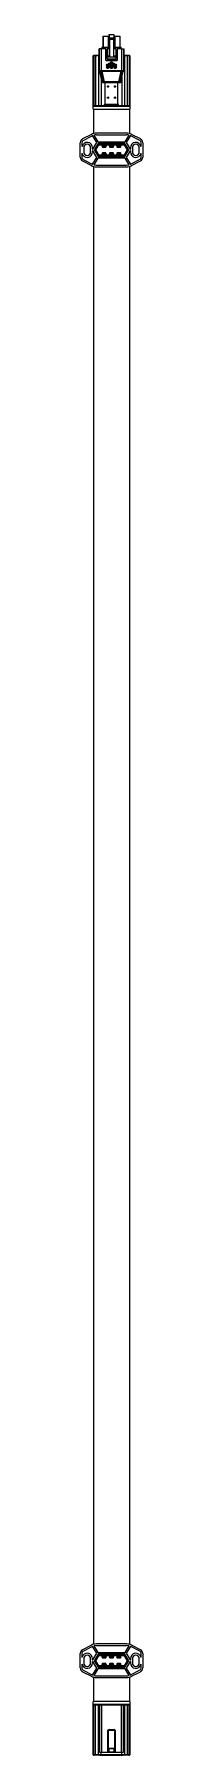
# Paper-space layout '_Bottom' of a CAD drawing. Header units: millimetres. Extents: x -23 to 22, y -609 to 624.
import ezdxf

# ---------------------------------------------------------------- set-up
doc = ezdxf.new("R2010")
doc.units = ezdxf.units.MM

psp = doc.layouts.new('_Bottom')

# ---------------------------------------------------------------- linework, layer by layer
at = {"color": 7, "linetype": 'Continuous', "lineweight": 25}
for p, q in [((-5.9, 623), (-5.9, 615.1)), ((-5.9, 623), (-2.5, 623)), ((-5.9, 615.1), (-5.9, 623)), ((-2.5, 623), (-2.5, 615.1)), ((-1.7, 615.1), (-1.7, 624.2)), ((-1.7, 624.2), (1.7, 624.2)), ((-1.7, 624.2), (-1.7, 615.1)), ((-1.5, 621.5), (-1.5, 620)), ((1.5, 621.5), (-1.5, 621.5)), ((-1.5, 620.8), (-1.5, 621.5)), ((-1.5, 621.4), (-1.5, 620)), ((-1.5, 621.4), (-1.5, 621.4)), ((-1.5, 620.8), (-1.5, 621.4)), ((-1.5, 620.8), (-1.5, 608.2)), ((-1.5, 620.8), (1.5, 620.8)), ((-1.5, 620.8), (1.5, 620.8)), ((-1.5, 618.3), (-1.5, 620)), ((-1.5, 618.6), (-1.5, 614)), ((-1.5, 618.5), (-1.5, 618.6)), ((-1.5, 618.5), (-1.5, 618.3)), ((-1.5, 618.3), (-1.5, 618.3)), ((1.5, 621.5), (1.5, 620.8)), ((1.5, 620.8), (1.5, 608.2)), ((1.7, 624.2), (1.7, 615.1)), ((2.5, 623), (2.5, 615.1)), ((2.5, 623), (5.9, 623)), ((2.5, 615.1), (2.5, 623)), ((5.9, 623), (5.9, 615.1)), ((-13.1, 570.7), (-13.1, 608.9)), ((-8.9, 608.9), (-13.1, 608.9)), ((-8.9, 609.2), (-12.8, 609.2)), ((-12.7, 608.9), (-12.7, 573.2)), ((-11.5, 608.9), (-11.5, 573.2)), ((-9.4, 608.9), (-9.4, 573.2)), ((-4, 613.9), (-8.9, 613.9)), ((-8.9, 598.2), (-8.9, 613.9)), ((-8.9, 613.9), (-8.9, 598.2)), ((-7.5, 613.9), (-7.5, 598.2)), ((-7.2, 598.2), (-7.2, 613.9)), ((-6.9, 615.1), (-6.9, 613.9)), ((-6.9, 615.1), (-6.9, 613.9)), ((-6.9, 615.1), (-1.5, 615.1)), ((-4, 605.6), (-4, 613.9)), ((-4, 605.6), (4, 605.6)), ((-3, 614.2), (-3, 614.2)), ((-3, 614.2), (-3, 614)), ((-1.7, 614.2), (-3, 614.2)), ((-3, 614), (-3, 608.6)), ((-1.5, 614), (-3, 614)), ((-3, 606.6), (-3, 613.9)), ((-3, 612.6), (-3, 613.9)), ((-1.5, 613.9), (-3, 613.9)), ((-3, 612.6), (-3, 612.6)), ((-3, 608.2), (-3, 608.7)), ((-1.5, 608.7), (-3, 608.7)), ((-3, 608.1), (-3, 608.6)), ((-3, 606.6), (-3, 608.2)), ((-3, 608.2), (3, 608.2)), ((-3, 608.1), (3, 608.1)), ((-3, 606.7), (3, 606.7)), ((-3, 606.6), (3, 606.6)), ((-1.7, 614.2), (-1.7, 614)), ((-1.5, 608.7), (-1.5, 614)), ((-1.5, 608.7), (-1.5, 608.2)), ((1.5, 615.1), (6.9, 615.1)), ((3, 614), (1.5, 614)), ((3, 613.9), (1.5, 613.9)), ((3, 608.7), (1.5, 608.7)), ((1.7, 614.2), (1.7, 614.2)), ((1.7, 614.2), (1.7, 614)), ((3, 614.2), (1.7, 614.2)), ((3, 614.2), (3, 614)), ((3, 614), (3, 608.7)), ((3, 608.7), (3, 608.2)), ((3, 608.2), (3, 606.6)), ((4, 613.9), (4, 605.6)), ((7.2, 613.9), (4, 613.9)), ((4, 605.6), (4, 613.9)), ((6.9, 613.9), (6.9, 615.1)), ((7.2, 613.9), (7.2, 598.2)), ((7.5, 598.2), (7.5, 613.9)), ((7.5, 613.9), (8.9, 613.9)), ((8.9, 613.9), (8.9, 598.2)), ((8.9, 598.2), (8.9, 613.9)), ((12.8, 609.2), (8.9, 609.2)), ((13.1, 608.9), (8.9, 608.9)), ((9.4, 608.9), (9.4, 573.2)), ((11.5, 573.2), (11.5, 608.9)), ((12.7, 608.9), (12.7, 573.2)), ((13.1, 608.9), (13.1, 570.7)), ((8.9, 598.2), (-8.9, 598.2)), ((-8.6, 597.9), (8.6, 597.9)), ((-8.5, 597.9), (-6.8, 590.1)), ((-6.8, 590.1), (-8.5, 597.9)), ((-7.2, 597.9), (-7.2, 598.2)), ((-5.5, 590.1), (-7.2, 597.9)), ((-6.9, 597.9), (-5.3, 590.2)), ((-3.5, 602.2), (-3.1, 602.9)), ((-3.1, 601.5), (-3.5, 602.2)), ((-3.5, 602.2), (-3.3, 602.2)), ((-3.5, 600.7), (-3.1, 601.4)), ((-3.1, 599.9), (-3.5, 600.7)), ((-3.5, 600.7), (-3.3, 600.7)), ((-3, 602.7), (-3.3, 602.2)), ((-3.3, 602.2), (-3, 601.7)), ((-3, 601.2), (-3.3, 600.7)), ((-3.3, 600.7), (-3, 600.2)), ((-3.1, 602.9), (-3, 602.7)), ((-3.1, 602.9), (-2.2, 602.9)), ((-3.1, 601.5), (-3, 601.7)), ((-2.2, 601.5), (-3.1, 601.5)), ((-3.1, 601.4), (-3, 601.2)), ((-3.1, 601.4), (-2.2, 601.4)), ((-3.1, 599.9), (-3, 600.2)), ((-2.2, 599.9), (-3.1, 599.9)), ((-2.4, 602.7), (-3, 602.7)), ((-3, 601.7), (-2.4, 601.7)), ((-2.4, 601.2), (-3, 601.2)), ((-3, 600.2), (-2.4, 600.2)), ((-2.2, 602.9), (-2.4, 602.7)), ((-2.1, 602.2), (-2.4, 602.7)), ((-2.4, 601.7), (-2.1, 602.2)), ((-2.2, 601.5), (-2.4, 601.7)), ((-2.2, 601.4), (-2.4, 601.2)), ((-2.1, 600.7), (-2.4, 601.2)), ((-2.4, 600.2), (-2.1, 600.7)), ((-2.2, 599.9), (-2.4, 600.2)), ((-2.2, 603), (-1.7, 603.7)), ((-1.7, 602.3), (-2.2, 603)), ((-2.2, 603), (-1.9, 603)), ((-2.2, 602.9), (-1.8, 602.2)), ((-1.8, 602.2), (-2.2, 601.5)), ((-2.2, 601.4), (-1.7, 602.2)), ((-1.7, 600.7), (-2.2, 601.4)), ((-2.2, 601.4), (-1.9, 601.4)), ((-2.2, 601.4), (-1.8, 600.7)), ((-1.8, 600.7), (-2.2, 599.9)), ((-2.1, 602.2), (-1.8, 602.2)), ((-2.1, 600.7), (-1.8, 600.7)), ((-1.6, 603.5), (-1.9, 603)), ((-1.9, 603), (-1.6, 602.5)), ((-1.6, 602), (-1.9, 601.4)), ((-1.9, 601.4), (-1.6, 600.9)), ((-1.7, 603.7), (-1.6, 603.5)), ((-1.7, 603.7), (-0.9, 603.7)), ((-1.7, 602.3), (-1.6, 602.5)), ((-0.9, 602.3), (-1.7, 602.3)), ((-1.7, 602.2), (-1.6, 602)), ((-1.7, 602.2), (-0.9, 602.2)), ((-1.7, 600.7), (-1.6, 600.9)), ((-0.9, 600.7), (-1.7, 600.7)), ((-1, 603.5), (-1.6, 603.5)), ((-1.6, 602.5), (-1, 602.5)), ((-1, 602), (-1.6, 602)), ((-1.6, 600.9), (-1, 600.9)), ((-0.9, 603.7), (-1, 603.5)), ((-0.7, 603), (-1, 603.5)), ((-1, 602.5), (-0.7, 603)), ((-0.9, 602.3), (-1, 602.5)), ((-0.9, 602.2), (-1, 602)), ((-0.7, 601.4), (-1, 602)), ((-1, 600.9), (-0.7, 601.4)), ((-0.9, 600.7), (-1, 600.9)), ((-0.9, 603.7), (-0.5, 603)), ((-0.5, 603), (-0.9, 602.3)), ((-0.9, 602.2), (-0.5, 601.4)), ((-0.5, 601.4), (-0.9, 600.7)), ((-0.8, 603.8), (-0.4, 604.5)), ((-0.4, 603), (-0.8, 603.8)), ((-0.8, 603.8), (-0.6, 603.8)), ((-0.8, 602.2), (-0.4, 602.9)), ((-0.4, 601.5), (-0.8, 602.2)), ((-0.8, 602.2), (-0.6, 602.2)), ((-0.8, 600.7), (-0.4, 601.4)), ((-0.4, 599.9), (-0.8, 600.7)), ((-0.8, 600.7), (-0.6, 600.7)), ((-0.7, 603), (-0.5, 603)), ((-0.7, 601.4), (-0.5, 601.4)), ((-0.3, 604.3), (-0.6, 603.8)), ((-0.6, 603.8), (-0.3, 603.2)), ((-0.3, 602.7), (-0.6, 602.2)), ((-0.6, 602.2), (-0.3, 601.7)), ((-0.3, 601.2), (-0.6, 600.7)), ((-0.6, 600.7), (-0.3, 600.2)), ((-0.4, 604.5), (-0.3, 604.3)), ((-0.4, 604.5), (0.4, 604.5)), ((-0.4, 603), (-0.3, 603.2)), ((0.4, 603), (-0.4, 603)), ((-0.4, 602.9), (-0.3, 602.7)), ((-0.4, 602.9), (0.4, 602.9)), ((-0.4, 601.5), (-0.3, 601.7)), ((0.4, 601.5), (-0.4, 601.5)), ((-0.4, 601.4), (-0.3, 601.2)), ((-0.4, 601.4), (0.4, 601.4)), ((-0.4, 599.9), (-0.3, 600.2)), ((0.4, 599.9), (-0.4, 599.9)), ((0.3, 604.3), (-0.3, 604.3)), ((-0.3, 603.2), (0.3, 603.2)), ((0.3, 602.7), (-0.3, 602.7)), ((-0.3, 601.7), (0.3, 601.7)), ((0.3, 601.2), (-0.3, 601.2)), ((-0.3, 600.2), (0.3, 600.2)), ((0.4, 604.5), (0.3, 604.3)), ((0.6, 603.8), (0.3, 604.3)), ((0.3, 603.2), (0.6, 603.8)), ((0.4, 603), (0.3, 603.2)), ((0.4, 602.9), (0.3, 602.7)), ((0.6, 602.2), (0.3, 602.7)), ((0.3, 601.7), (0.6, 602.2)), ((0.4, 601.5), (0.3, 601.7)), ((0.4, 601.4), (0.3, 601.2)), ((0.6, 600.7), (0.3, 601.2)), ((0.3, 600.2), (0.6, 600.7)), ((0.4, 599.9), (0.3, 600.2)), ((0.4, 604.5), (0.8, 603.8)), ((0.8, 603.8), (0.4, 603)), ((0.4, 602.9), (0.8, 602.2)), ((0.8, 602.2), (0.4, 601.5)), ((0.4, 601.4), (0.8, 600.7)), ((0.8, 600.7), (0.4, 599.9)), ((0.5, 603), (0.9, 603.7)), ((0.9, 602.3), (0.5, 603)), ((0.5, 603), (0.7, 603)), ((0.5, 601.4), (0.9, 602.2)), ((0.9, 600.7), (0.5, 601.4)), ((0.5, 601.4), (0.7, 601.4)), ((0.6, 603.8), (0.8, 603.8)), ((0.6, 602.2), (0.8, 602.2)), ((0.6, 600.7), (0.8, 600.7)), ((1, 603.5), (0.7, 603)), ((0.7, 603), (1, 602.5)), ((1, 602), (0.7, 601.4)), ((0.7, 601.4), (1, 600.9)), ((0.9, 603.7), (1, 603.5)), ((0.9, 603.7), (1.7, 603.7)), ((0.9, 602.3), (1, 602.5)), ((1.7, 602.3), (0.9, 602.3)), ((0.9, 602.2), (1, 602)), ((0.9, 602.2), (1.7, 602.2)), ((0.9, 600.7), (1, 600.9)), ((1.7, 600.7), (0.9, 600.7)), ((1.6, 603.5), (1, 603.5)), ((1, 602.5), (1.6, 602.5)), ((1.6, 602), (1, 602)), ((1, 600.9), (1.6, 600.9)), ((1.7, 603.7), (1.6, 603.5)), ((1.9, 603), (1.6, 603.5)), ((1.6, 602.5), (1.9, 603)), ((1.7, 602.3), (1.6, 602.5)), ((1.7, 602.2), (1.6, 602)), ((1.9, 601.4), (1.6, 602)), ((1.6, 600.9), (1.9, 601.4)), ((1.7, 600.7), (1.6, 600.9)), ((1.7, 603.7), (2.2, 603)), ((2.2, 603), (1.7, 602.3)), ((1.7, 602.2), (2.2, 601.4)), ((2.2, 601.4), (1.7, 600.7)), ((1.8, 602.2), (2.2, 602.9)), ((2.2, 601.5), (1.8, 602.2)), ((1.8, 602.2), (2.1, 602.2)), ((1.8, 600.7), (2.2, 601.4)), ((2.2, 599.9), (1.8, 600.7)), ((1.8, 600.7), (2.1, 600.7)), ((1.9, 603), (2.2, 603)), ((1.9, 601.4), (2.2, 601.4)), ((2.4, 602.7), (2.1, 602.2)), ((2.1, 602.2), (2.4, 601.7)), ((2.4, 601.2), (2.1, 600.7)), ((2.1, 600.7), (2.4, 600.2)), ((2.2, 602.9), (2.4, 602.7)), ((2.2, 602.9), (3.1, 602.9)), ((2.2, 601.5), (2.4, 601.7)), ((3.1, 601.5), (2.2, 601.5)), ((2.2, 601.4), (2.4, 601.2)), ((2.2, 601.4), (3.1, 601.4)), ((2.2, 599.9), (2.4, 600.2)), ((3.1, 599.9), (2.2, 599.9)), ((3, 602.7), (2.4, 602.7)), ((2.4, 601.7), (3, 601.7)), ((3, 601.2), (2.4, 601.2)), ((2.4, 600.2), (3, 600.2)), ((3.1, 602.9), (3, 602.7)), ((3.3, 602.2), (3, 602.7)), ((3, 601.7), (3.3, 602.2)), ((3.1, 601.5), (3, 601.7)), ((3.1, 601.4), (3, 601.2)), ((3.3, 600.7), (3, 601.2)), ((3, 600.2), (3.3, 600.7)), ((3.1, 599.9), (3, 600.2)), ((3.1, 602.9), (3.5, 602.2)), ((3.5, 602.2), (3.1, 601.5)), ((3.1, 601.4), (3.5, 600.7)), ((3.5, 600.7), (3.1, 599.9)), ((3.3, 602.2), (3.5, 602.2)), ((3.3, 600.7), (3.5, 600.7)), ((5.3, 590.2), (6.9, 597.9)), ((7.2, 597.9), (5.5, 590.1)), ((6.8, 590.1), (8.5, 597.9)), ((6.8, 590.1), (8.5, 597.9)), ((7.2, 597.9), (7.2, 598.2)), ((-5.5, 590.1), (-6.8, 590.1)), ((-6.8, 590.1), (-6.8, 590.1)), ((-6.5, 589.9), (6.5, 589.9)), ((5.3, 590.2), (-5.3, 590.2)), ((-5.3, 589.9), (-5.3, 590.2)), ((-4.5, 574.2), (-4.5, 589.9)), ((-2.1, 586.9), (-2.1, 586.9)), ((2.9, 586.9), (2.9, 586.9)), ((4.5, 574.2), (4.5, 589.9)), ((5.3, 589.9), (5.3, 590.2)), ((6.8, 590.1), (5.5, 590.1)), ((-13.1, 572.9), (13.1, 572.9)), ((-13.1, 570.7), (13.1, 570.7)), ((-13, 570.7), (-13, 553.2)), ((-12.8, 573.2), (12.8, 573.2)), ((-5.1, 573.2), (-5.1, 574)), ((-5.1, 574), (5.1, 574)), ((-5.1, 574), (-5.1, 573.2)), ((-4.9, 574.2), (4.9, 574.2)), ((-2.1, 578.9), (-2.1, 578.9)), ((2.9, 578.9), (2.9, 578.9)), ((5.1, 573.2), (5.1, 574)), ((13, 570.7), (13, 553.2)), ((-22.5, 536.3), (-22.5, 546.6)), ((-21.3, 546.6), (-21.3, 543.8)), ((-14.5, 552.6), (-20.9, 549.3)), ((-20.3, 548.2), (-13.9, 551.6)), ((-20, 543), (-20, 540)), ((-15, 540), (-15, 543)), ((-10.6, 546.8), (-13.7, 551.7)), ((-13.6, 542.1), (-13.6, 543)), ((-13.5, 542.1), (-10.6, 546.8)), ((-12.7, 552.1), (-9.8, 547.3)), ((-9.6, 546.1), (-12.4, 541.5)), ((-9.2, 545.5), (-11.6, 541.5)), ((-11.3, 541.5), (-9.1, 545.2)), ((10.8, 553.5), (-10.8, 553.5)), ((-10.8, 552.3), (10.8, 552.3)), ((-9.8, 547.3), (9.8, 547.3)), ((9.6, 546.1), (-9.6, 546.1)), ((-9.1, 545.2), (-9.2, 545.5)), ((-9.2, 545.5), (9.2, 545.5)), ((-9.1, 545.2), (9.1, 545.2)), ((-6.5, 545), (-6.9, 544.2)), ((-6.9, 544.2), (-6.5, 543.5)), ((-6.7, 544.5), (-6.4, 544.5)), ((-6.7, 544.4), (-6.4, 544.4)), ((-6.5, 545), (-4.2, 545)), ((-4.2, 543.5), (-6.5, 543.5)), ((-6.5, 543.5), (-4.1, 543.5)), ((-6.4, 543.5), (-6.4, 545)), ((-6.4, 545), (-4.2, 545)), ((-6.4, 544.9), (-4.2, 544.9)), ((-6.4, 544.2), (-6.2, 544.4)), ((-4.3, 544.2), (-6.3, 544.2)), ((-6.4, 543.8), (-4.2, 543.8)), ((-4.4, 544.4), (-6.2, 544.4)), ((-4.4, 544.4), (-4.2, 544.2)), ((-3.7, 544.2), (-4.2, 545)), ((-4.2, 545), (-4.2, 543.5)), ((-4.2, 544.5), (-3.9, 544.5)), ((-4.2, 544.4), (-3.8, 544.4)), ((-4.2, 543.5), (-3.7, 544.2)), ((-4.1, 544.4), (-4.1, 544.5)), ((-1.2, 545), (-1.6, 544.2)), ((-1.6, 544.2), (-1.2, 543.5)), ((-1.5, 544.5), (-1.1, 544.5)), ((-1.5, 544.4), (-1.1, 544.4)), ((-1.2, 545), (1.1, 545)), ((1.1, 543.5), (-1.2, 543.5)), ((-1.2, 543.5), (1.2, 543.5)), ((-1.1, 543.5), (-1.1, 545)), ((-1.1, 545), (1.1, 545)), ((-1.1, 544.9), (1.1, 544.9)), ((-1.1, 544.2), (-0.9, 544.4)), ((-1.1, 543.8), (1.1, 543.8)), ((1, 544.2), (-1, 544.2)), ((0.9, 544.4), (-0.9, 544.4)), ((0.9, 544.4), (1.1, 544.2)), ((1.6, 544.2), (1.1, 545)), ((1.1, 545), (1.1, 543.5)), ((1.1, 544.5), (1.4, 544.5)), ((1.1, 544.4), (1.5, 544.4)), ((1.1, 543.5), (1.6, 544.2)), ((4.1, 545), (3.7, 544.2)), ((3.7, 544.2), (4.1, 543.5)), ((3.8, 544.5), (4.2, 544.5)), ((3.8, 544.4), (4.2, 544.4)), ((4.1, 545), (6.4, 545)), ((6.4, 543.5), (4.1, 543.5)), ((4.1, 543.5), (6.5, 543.5)), ((4.2, 543.5), (4.2, 545)), ((4.2, 545), (6.3, 545)), ((4.2, 544.9), (6.3, 544.9)), ((4.2, 544.2), (4.4, 544.4)), ((4.2, 543.8), (6.3, 543.8)), ((6.3, 544.2), (4.3, 544.2)), ((6.2, 544.4), (4.4, 544.4)), ((6.2, 544.4), (6.3, 544.2)), ((6.3, 545), (6.3, 543.5)), ((6.3, 544.5), (6.7, 544.5)), ((6.7, 544.4), (6.3, 544.4)), ((6.9, 544.2), (6.4, 545)), ((6.4, 543.5), (6.9, 544.2)), ((9.1, 545.2), (9.2, 545.5)), ((9.1, 545.2), (11.3, 541.5)), ((11.6, 541.5), (9.2, 545.5)), ((12.4, 541.5), (9.6, 546.1)), ((9.8, 547.3), (12.7, 552.1)), ((13.7, 551.7), (10.6, 546.8)), ((10.6, 546.8), (13.4, 542.1)), ((13.6, 543), (13.6, 542.1)), ((20.3, 548.2), (13.9, 551.6)), ((20.9, 549.3), (14.5, 552.6)), ((15, 543), (15, 540)), ((20, 540), (20, 543)), ((21.3, 543.8), (21.3, 546.6)), ((22.5, 546.6), (22.5, 536.3)), ((-21.3, 539.1), (-21.3, 536.3)), ((-20.9, 533.6), (-14.5, 530.3)), ((-20.3, 534.7), (-13.9, 531.3)), ((-13.7, 531.2), (-10.6, 536.1)), ((-13.6, 542.1), (-13.5, 542.1)), ((-13.5, 540.9), (-13.6, 540.9)), ((-13.6, 540), (-13.6, 540.9)), ((-10.6, 536.1), (-13.5, 540.9)), ((-9.8, 535.6), (-12.7, 530.8)), ((-12.4, 541.5), (-9.6, 536.8)), ((-11.6, 541.5), (-9.2, 537.5)), ((-11.3, 541.5), (-11.6, 541.5)), ((-9.1, 537.7), (-11.3, 541.5)), ((-10.8, 530.6), (10.8, 530.6)), ((9.8, 535.6), (-9.8, 535.6)), ((-9.6, 536.8), (9.6, 536.8)), ((-9.1, 537.7), (-9.2, 537.5)), ((9.2, 537.5), (-9.2, 537.5)), ((9.1, 537.7), (-9.1, 537.7)), ((-6.5, 539.4), (-6.9, 538.7)), ((-6.9, 538.7), (-6.5, 537.9)), ((-6.4, 538.4), (-6.7, 538.4)), ((-6.7, 538.4), (-6.4, 538.4)), ((-6.5, 539.4), (-4.2, 539.4)), ((-4.1, 539.4), (-6.5, 539.4)), ((-4.2, 537.9), (-6.5, 537.9)), ((-6.4, 538), (-6.4, 539.4)), ((-4.2, 539.1), (-6.4, 539.1)), ((-6.2, 538.4), (-6.4, 538.7)), ((-6.3, 538.6), (-4.3, 538.6)), ((-4.2, 538), (-6.4, 538)), ((-4.2, 538), (-6.4, 538)), ((-6.2, 538.4), (-4.4, 538.4)), ((-4.2, 538.7), (-4.4, 538.4)), ((-3.7, 538.7), (-4.2, 539.4)), ((-4.2, 539.4), (-4.2, 538)), ((-4.2, 537.9), (-3.7, 538.7)), ((-3.9, 538.4), (-4.2, 538.4)), ((-3.8, 538.4), (-4.2, 538.4)), ((-4.1, 538.4), (-4.1, 538.4)), ((-1.2, 539.4), (-1.6, 538.7)), ((-1.6, 538.7), (-1.2, 537.9)), ((-1.1, 538.4), (-1.5, 538.4)), ((-1.1, 538.4), (-1.5, 538.4)), ((-1.2, 539.4), (1.1, 539.4)), ((1.2, 539.4), (-1.2, 539.4)), ((1.1, 537.9), (-1.2, 537.9)), ((-1.1, 538), (-1.1, 539.4)), ((1.1, 539.1), (-1.1, 539.1)), ((-0.9, 538.4), (-1.1, 538.7)), ((1.1, 538), (-1.1, 538)), ((1.1, 538), (-1.1, 538)), ((-1, 538.6), (1, 538.6)), ((-0.9, 538.4), (0.9, 538.4)), ((1.1, 538.7), (0.9, 538.4)), ((1.6, 538.7), (1.1, 539.4)), ((1.1, 539.4), (1.1, 538)), ((1.1, 537.9), (1.6, 538.7)), ((1.4, 538.4), (1.1, 538.4)), ((1.5, 538.4), (1.1, 538.4)), ((4.1, 539.4), (3.7, 538.7)), ((3.7, 538.7), (4.1, 537.9)), ((4.2, 538.4), (3.8, 538.4)), ((4.2, 538.4), (3.8, 538.4)), ((4.1, 539.4), (6.4, 539.4)), ((6.5, 539.4), (4.1, 539.4)), ((6.4, 537.9), (4.1, 537.9)), ((4.2, 539.4), (4.2, 538)), ((6.3, 539.1), (4.2, 539.1)), ((4.2, 538.6), (6.3, 538.6)), ((4.4, 538.4), (4.2, 538.6)), ((6.3, 538), (4.2, 538)), ((6.3, 538), (4.2, 538)), ((4.4, 538.4), (6.2, 538.4)), ((6.3, 538.7), (6.2, 538.4)), ((6.3, 539.4), (6.3, 538)), ((6.7, 538.4), (6.3, 538.4)), ((6.7, 538.4), (6.3, 538.4)), ((6.9, 538.7), (6.4, 539.4)), ((6.4, 537.9), (6.9, 538.7)), ((11.3, 541.5), (9.1, 537.7)), ((9.1, 537.7), (9.2, 537.5)), ((9.2, 537.5), (11.6, 541.5)), ((9.6, 536.8), (12.4, 541.5)), ((12.7, 530.8), (9.8, 535.6)), ((13.4, 540.9), (10.6, 536.1)), ((10.6, 536.1), (13.7, 531.2)), ((11.3, 541.5), (11.6, 541.5)), ((13.4, 542.1), (13.6, 542.1)), ((13.6, 540.9), (13.4, 540.9)), ((13.6, 540.9), (13.6, 540)), ((20.3, 534.7), (13.9, 531.3)), ((14.5, 530.3), (20.9, 533.6)), ((21.3, 536.3), (21.3, 539.1)), ((-13, 529.7), (-13, -529.7)), ((-10.8, 529.4), (10.8, 529.4)), ((13, 529.7), (13, -529.7)), ((-14.5, -530.3), (-20.9, -533.6)), ((10.8, -529.4), (-10.8, -529.4)), ((20.9, -533.6), (14.5, -530.3)), ((-22.5, -546.6), (-22.5, -536.3)), ((-21.3, -536.3), (-21.3, -539.1)), ((-20.3, -534.7), (-13.9, -531.3)), ((-20, -540), (-20, -543)), ((-15, -543), (-15, -540)), ((-10.6, -536.1), (-13.7, -531.2)), ((-13.6, -540.9), (-13.6, -540)), ((-13.6, -540.9), (-13.5, -540.9)), ((-13.5, -542.1), (-13.6, -542.1)), ((-13.6, -543), (-13.6, -542.1)), ((-13.5, -540.9), (-10.6, -536.1)), ((-10.6, -546.8), (-13.5, -542.1)), ((-12.7, -530.8), (-9.8, -535.6)), ((-9.6, -536.8), (-12.4, -541.5)), ((-12.4, -541.5), (-9.6, -546.1)), ((-9.2, -537.5), (-11.6, -541.5)), ((-11.6, -541.5), (-9.2, -545.5)), ((-11.3, -541.5), (-11.6, -541.5)), ((-11.3, -541.5), (-9.1, -537.7)), ((-9.1, -545.2), (-11.3, -541.5)), ((-10.8, -530.6), (10.8, -530.6)), ((-9.8, -535.6), (9.8, -535.6)), ((9.6, -536.8), (-9.6, -536.8)), ((-9.1, -537.7), (-9.2, -537.5)), ((-9.2, -537.5), (9.2, -537.5)), ((-9.1, -537.7), (9.1, -537.7)), ((-6.5, -537.9), (-6.9, -538.7)), ((-6.9, -538.7), (-6.5, -539.4)), ((-6.7, -538.4), (-6.4, -538.4)), ((-6.7, -538.5), (-6.4, -538.5)), ((-6.5, -537.9), (-4.2, -537.9)), ((-4.2, -539.4), (-6.5, -539.4)), ((-6.5, -539.4), (-4.1, -539.4)), ((-6.4, -539.4), (-6.4, -538)), ((-6.4, -538), (-4.2, -538)), ((-6.4, -538), (-4.2, -538)), ((-6.4, -538.7), (-6.2, -538.5)), ((-4.3, -538.6), (-6.3, -538.6)), ((-6.4, -539.1), (-4.2, -539.1)), ((-4.4, -538.5), (-6.2, -538.5)), ((-4.4, -538.5), (-4.2, -538.7)), ((-3.7, -538.7), (-4.2, -537.9)), ((-4.2, -538), (-4.2, -539.4)), ((-4.2, -538.4), (-3.9, -538.4)), ((-4.2, -538.5), (-3.8, -538.5)), ((-4.2, -539.4), (-3.7, -538.7)), ((-4.1, -538.5), (-4.1, -538.4)), ((-1.2, -537.9), (-1.6, -538.7)), ((-1.6, -538.7), (-1.2, -539.4)), ((-1.5, -538.4), (-1.1, -538.4)), ((-1.5, -538.5), (-1.1, -538.5)), ((-1.2, -537.9), (1.1, -537.9)), ((1.1, -539.4), (-1.2, -539.4)), ((-1.2, -539.4), (1.2, -539.4)), ((-1.1, -539.4), (-1.1, -538)), ((-1.1, -538), (1.1, -538)), ((-1.1, -538), (1.1, -538)), ((-1.1, -538.7), (-0.9, -538.5)), ((-1.1, -539.1), (1.1, -539.1)), ((1, -538.6), (-1, -538.6)), ((0.9, -538.5), (-0.9, -538.5)), ((0.9, -538.5), (1.1, -538.7)), ((1.6, -538.7), (1.1, -537.9)), ((1.1, -538), (1.1, -539.4)), ((1.1, -538.4), (1.4, -538.4)), ((1.1, -538.5), (1.5, -538.5)), ((1.1, -539.4), (1.6, -538.7)), ((4.1, -537.9), (3.7, -538.7)), ((3.7, -538.7), (4.1, -539.4)), ((3.8, -538.4), (4.2, -538.4)), ((3.8, -538.5), (4.2, -538.5)), ((4.1, -537.9), (6.4, -537.9)), ((6.4, -539.4), (4.1, -539.4)), ((4.1, -539.4), (6.5, -539.4)), ((4.2, -539.4), (4.2, -538)), ((4.2, -538), (6.3, -538)), ((4.2, -538), (6.3, -538)), ((4.2, -538.7), (4.4, -538.5)), ((4.2, -539.1), (6.3, -539.1)), ((6.3, -538.6), (4.3, -538.6)), ((6.2, -538.5), (4.4, -538.5)), ((6.2, -538.5), (6.3, -538.7)), ((6.3, -538), (6.3, -539.4)), ((6.3, -538.4), (6.7, -538.4)), ((6.7, -538.5), (6.3, -538.5)), ((6.9, -538.7), (6.4, -537.9)), ((6.4, -539.4), (6.9, -538.7)), ((9.1, -537.7), (9.2, -537.5)), ((9.1, -537.7), (11.3, -541.5)), ((11.3, -541.5), (9.1, -545.2)), ((11.6, -541.5), (9.2, -537.5)), ((9.2, -545.5), (11.6, -541.5)), ((12.4, -541.5), (9.6, -536.8)), ((9.6, -546.1), (12.4, -541.5)), ((9.8, -535.6), (12.7, -530.8)), ((13.7, -531.2), (10.6, -536.1)), ((10.6, -536.1), (13.4, -540.9)), ((13.4, -542.1), (10.6, -546.8)), ((11.3, -541.5), (11.6, -541.5)), ((13.4, -540.9), (13.6, -540.9)), ((13.6, -542.1), (13.4, -542.1)), ((13.6, -540), (13.6, -540.9)), ((13.6, -542.1), (13.6, -543)), ((20.3, -534.7), (13.9, -531.3)), ((15, -540), (15, -543)), ((20, -543), (20, -540)), ((21.3, -539.1), (21.3, -536.3)), ((22.5, -536.3), (22.5, -546.6)), ((-21.3, -543.8), (-21.3, -546.6)), ((-20.9, -549.3), (-14.5, -552.6)), ((-20.3, -548.2), (-13.9, -551.6)), ((-13.7, -551.7), (-10.6, -546.8)), ((-13, -553.2), (-13, -570.7)), ((-9.8, -547.3), (-12.7, -552.1)), ((-10.8, -552.3), (10.8, -552.3)), ((-10.8, -553.5), (10.8, -553.5)), ((9.8, -547.3), (-9.8, -547.3)), ((-9.6, -546.1), (9.6, -546.1)), ((-9.1, -545.2), (-9.2, -545.5)), ((9.2, -545.5), (-9.2, -545.5)), ((9.1, -545.2), (-9.1, -545.2)), ((-6.5, -543.5), (-6.9, -544.2)), ((-6.9, -544.2), (-6.5, -545)), ((-6.4, -544.5), (-6.7, -544.5)), ((-6.7, -544.5), (-6.4, -544.5)), ((-6.5, -543.5), (-4.2, -543.5)), ((-4.1, -543.5), (-6.5, -543.5)), ((-4.2, -545), (-6.5, -545)), ((-6.4, -545), (-6.4, -543.5)), ((-4.2, -543.8), (-6.4, -543.8)), ((-6.3, -544.2), (-4.3, -544.2)), ((-6.2, -544.5), (-6.4, -544.2)), ((-4.2, -544.9), (-6.4, -544.9)), ((-4.2, -545), (-6.4, -545)), ((-6.2, -544.5), (-4.4, -544.5)), ((-4.2, -544.2), (-4.4, -544.5)), ((-3.7, -544.2), (-4.2, -543.5)), ((-4.2, -543.5), (-4.2, -545)), ((-4.2, -545), (-3.7, -544.2)), ((-3.9, -544.5), (-4.2, -544.5)), ((-3.8, -544.5), (-4.2, -544.5)), ((-4.1, -544.5), (-4.1, -544.5)), ((-1.2, -543.5), (-1.6, -544.2)), ((-1.6, -544.2), (-1.2, -545)), ((-1.1, -544.5), (-1.5, -544.5)), ((-1.1, -544.5), (-1.5, -544.5)), ((-1.2, -543.5), (1.1, -543.5)), ((1.2, -543.5), (-1.2, -543.5)), ((1.1, -545), (-1.2, -545)), ((-1.1, -545), (-1.1, -543.5)), ((1.1, -543.8), (-1.1, -543.8)), ((-0.9, -544.5), (-1.1, -544.2)), ((1.1, -544.9), (-1.1, -544.9)), ((1.1, -545), (-1.1, -545)), ((-1, -544.2), (1, -544.2)), ((-0.9, -544.5), (0.9, -544.5)), ((1.1, -544.2), (0.9, -544.5)), ((1.6, -544.2), (1.1, -543.5)), ((1.1, -543.5), (1.1, -545)), ((1.1, -545), (1.6, -544.2)), ((1.4, -544.5), (1.1, -544.5)), ((1.5, -544.5), (1.1, -544.5)), ((4.1, -543.5), (3.7, -544.2)), ((3.7, -544.2), (4.1, -545)), ((4.2, -544.5), (3.8, -544.5)), ((4.2, -544.5), (3.8, -544.5)), ((4.1, -543.5), (6.4, -543.5)), ((6.5, -543.5), (4.1, -543.5)), ((6.4, -545), (4.1, -545)), ((4.2, -543.5), (4.2, -545)), ((6.3, -543.8), (4.2, -543.8)), ((4.2, -544.2), (6.3, -544.2)), ((4.4, -544.5), (4.2, -544.2)), ((6.3, -544.9), (4.2, -544.9)), ((6.3, -545), (4.2, -545)), ((4.4, -544.5), (6.2, -544.5)), ((6.3, -544.2), (6.2, -544.5)), ((6.3, -543.5), (6.3, -545)), ((6.7, -544.5), (6.3, -544.5)), ((6.7, -544.5), (6.3, -544.5)), ((6.9, -544.2), (6.4, -543.5)), ((6.4, -545), (6.9, -544.2)), ((9.1, -545.2), (9.2, -545.5)), ((12.7, -552.1), (9.8, -547.3)), ((10.6, -546.8), (13.7, -551.7)), ((13, -553.2), (13, -570.7)), ((20.3, -548.2), (13.9, -551.6)), ((14.5, -552.6), (20.9, -549.3)), ((21.3, -546.6), (21.3, -543.8)), ((-13.1, -608.9), (-13.1, -570.7)), ((13.1, -570.7), (-13.1, -570.7)), ((13.1, -572.9), (-13.1, -572.9)), ((12.8, -573.2), (-12.8, -573.2)), ((-12.7, -608.9), (-12.7, -573.2)), ((-11.5, -608.9), (-11.5, -573.2)), ((-9.4, -608.9), (-9.4, -573.2)), ((-8.4, -607.2), (-8.4, -573.2)), ((-7, -607.2), (-7, -573.2)), ((7, -573.2), (7, -607.2)), ((8.4, -573.2), (8.4, -607.2)), ((9.4, -573.2), (9.4, -608.9)), ((11.5, -608.9), (11.5, -573.2)), ((12.7, -608.9), (12.7, -573.2)), ((13.1, -570.7), (13.1, -608.9)), ((-2.8, -591.7), (-2.8, -607.2)), ((-2.8, -591.7), (-2.3, -591.7)), ((-2.3, -591.7), (-2.3, -606.8)), ((-1.8, -590.7), (1.8, -590.7)), ((-1.8, -591.2), (-1.8, -590.7)), ((-1.8, -591.2), (1.8, -591.2)), ((1.8, -590.7), (1.8, -591.2)), ((2.3, -606.8), (2.3, -591.7)), ((2.3, -591.7), (2.8, -591.7)), ((2.8, -607.2), (2.8, -591.7)), ((-1.7, -607.1), (-1.7, -604.1)), ((-1.7, -604.1), (1.7, -604.1)), ((1.7, -604.1), (1.7, -607.1)), ((13.1, -608.9), (-13.1, -608.9)), ((12.8, -609.2), (-12.8, -609.2)), ((8.4, -607.2), (-8.4, -607.2)), ((-8.4, -609.4), (-8.4, -609.2)), ((-8.4, -609.2), (-8.4, -609.4)), ((-4.9, -609.4), (-8.4, -609.4)), ((-8, -609.4), (-8, -609.2)), ((-7.8, -609.4), (-7.8, -609.2)), ((-7.5, -609.2), (-7.5, -607.2)), ((-4.9, -609.2), (-4.9, -609.4)), ((-4.5, -609.4), (-4.5, -609.2)), ((-1, -609.4), (-4.5, -609.4)), ((1.7, -604.6), (-1.7, -604.6)), ((1.7, -607.1), (-1.7, -607.1)), ((-1, -609.4), (-1, -609.2)), ((-0.6, -609.2), (-0.6, -609.4)), ((2.9, -609.4), (-0.6, -609.4)), ((1.1, -609.4), (1.1, -609.2)), ((2.9, -609.4), (2.9, -609.2)), ((3.3, -609.4), (3.3, -609.2)), ((3.3, -609.2), (3.3, -609.4)), ((3.9, -609.4), (3.3, -609.4)), ((3.6, -609.4), (3.6, -609.2)), ((3.9, -609.4), (3.9, -609.2)), ((5.3, -609.4), (5.3, -609.2)), ((6, -609.4), (5.3, -609.4)), ((5.6, -609.4), (5.6, -609.2)), ((6, -609.4), (6, -609.2)), ((6.3, -609.4), (6.2, -609.4)), ((6.3, -609.4), (6.3, -609.2)), ((7.5, -609.2), (7.5, -607.2)), ((7.7, -609.4), (7.7, -609.2)), ((8.4, -609.4), (7.7, -609.4)), ((8, -609.4), (8, -609.2)), ((8.4, -609.4), (8.4, -609.2)), ((8.4, -609.4), (8.4, -609.2))]:
    psp.add_line(p, q, dxfattribs=at)
at = {"color": 8, "linetype": 'Continuous', "lineweight": 25}
for p, q in [((-7.5, 593.6), (-7.5, 573.2)), ((7.5, 593.5), (7.5, 573.2)), ((6.8, 590.1), (6.8, 590.1)), ((-3.8, 544.4), (-3.8, 544.5)), ((-3.8, 538.4), (-3.8, 538.4)), ((-3.8, -538.5), (-3.8, -538.4)), ((-3.8, -544.5), (-3.8, -544.5))]:
    psp.add_line(p, q, dxfattribs=at)
at = {"color": 7, "linetype": 'Continuous', "lineweight": 25, "flags": 128}
for points in [[(-9.4, 608.9), (-9.4, 609), (-9.4, 609), (-9.4, 609.1), (-9.3, 609.1), (-9.3, 609.1), (-9.3, 609.2), (-9.3, 609.2), (-9.3, 609.2)], [(-1.7, 614.2), (-1.7, 614.1), (-1.7, 614.1), (-1.7, 614.1)], [(9.4, 608.9), (9.4, 609), (9.4, 609), (9.4, 609.1), (9.3, 609.1), (9.3, 609.1), (9.3, 609.2), (9.3, 609.2), (9.3, 609.2)], [(-6.8, 544.4), (-6.8, 544.4), (-6.7, 544.4)], [(6.7, 544.4), (6.8, 544.4), (6.8, 544.4)], [(-6.7, 538.4), (-6.8, 538.5), (-6.8, 538.5)], [(6.8, 538.5), (6.8, 538.5), (6.7, 538.4)], [(-6.8, -538.5), (-6.8, -538.5), (-6.7, -538.5)], [(6.7, -538.5), (6.8, -538.5), (6.8, -538.5)], [(-6.7, -544.5), (-6.8, -544.4), (-6.8, -544.4)], [(6.8, -544.4), (6.8, -544.4), (6.7, -544.5)], [(-9.3, -609.2), (-9.3, -609.2), (-9.3, -609.2), (-9.3, -609.1), (-9.3, -609.1), (-9.4, -609.1), (-9.4, -609), (-9.4, -609), (-9.4, -608.9)], [(9.3, -609.2), (9.3, -609.2), (9.3, -609.2), (9.3, -609.1), (9.3, -609.1), (9.4, -609.1), (9.4, -609), (9.4, -609), (9.4, -608.9)]]:
    psp.add_lwpolyline(points, dxfattribs=at)
at = {"color": 7, "linetype": 'Continuous', "lineweight": 25}
for centre, radius, start, end in [((-12.8, 608.9), 0.3, 90, 180), ((-12.4, 608.9), 0.269, 100.5034, 187.5968), ((12.4, 608.9), 0.269, 352.4032, 79.4966), ((12.8, 608.9), 0.3, 0, 90), ((-8.6, 598.2), 0.295, 179.0207, 268.986), ((-7.2, 598.2), 0.295, 179.0207, 268.986), ((7.2, 598.2), 0.295, 271.0064, 0.9722), ((8.6, 598.2), 0.3, 270, 0), ((8.6, 598.2), 0.295, 271.0064, 0.9722), ((-6.5, 590.2), 0.292, 190.7864, 269.2568), ((-6, 593.7), 3.58, 278.0637, 282.6824), ((-5.3, 590.2), 0.292, 190.7864, 269.2568), ((-2.5, 586.9), 0.4, 360, 90), ((-2.5, 586.9), 0.4, 270, 0), ((2.5, 586.9), 0.4, 360, 90), ((2.5, 586.9), 0.4, 270, 0), ((6.1, 593.7), 3.59, 257.3193, 261.9193), ((5.3, 590.2), 0.292, 270.7376, 349.2047), ((6.5, 590.2), 0.3, 270, 347.5896), ((6.5, 590.2), 0.292, 270.7376, 349.2047), ((-12.8, 572.9), 0.3, 90, 180), ((-4.9, 574), 0.2, 90, 180), ((-4.9, 574), 0.2, 90, 180), ((-2.5, 578.9), 0.4, 360, 90), ((-2.5, 578.9), 0.4, 270, 0), ((2.5, 578.9), 0.4, 360, 90), ((2.5, 578.9), 0.4, 270, 0), ((4.9, 574), 0.2, 360, 90), ((12.8, 572.9), 0.3, 360, 90), ((-19.5, 546.6), 3, 117.5802, 180), ((-19.5, 546.6), 1.8, 117.5802, 180), ((-17.5, 543), 3.9, 0, 166.9972), ((-17.5, 543), 2.5, 0, 180), ((-10.8, 545.5), 8, 90, 117.5802), ((-10.8, 545.5), 6.8, 114.9475, 117.5802), ((-10.8, 545.5), 6.8, 90, 106.3583), ((-6.7, 543.7), 0.84, 90, 93.484), ((6.7, 543.7), 0.84, 86.516, 90), ((10.8, 545.5), 8, 62.4198, 90), ((10.8, 545.5), 6.8, 73.6417, 90), ((17.5, 543), 3.9, 13.0028, 180), ((10.8, 545.5), 6.8, 62.4198, 65.0525), ((17.5, 543), 2.5, 360, 180), ((19.5, 546.6), 1.8, 360, 62.4198), ((19.5, 546.6), 3, 360, 62.4198), ((-19.5, 536.3), 3, 180, 242.4198), ((-17.5, 540), 3.9, 193.0028, 360), ((-19.5, 536.3), 1.8, 180, 242.4198), ((-17.5, 540), 2.5, 180, 360), ((-10.8, 537.4), 6.8, 242.4198, 245.0525), ((-10.8, 537.4), 6.8, 253.6417, 270), ((-6.7, 539.3), 0.84, 266.516, 270), ((6.7, 539.3), 0.84, 270, 273.484), ((10.8, 537.4), 6.8, 270, 286.3583), ((17.5, 540), 3.9, 180, 346.9972), ((10.8, 537.4), 6.8, 294.9475, 297.5802), ((17.5, 540), 2.5, 180, 0), ((19.5, 536.3), 1.8, 297.5802, 0), ((19.5, 536.3), 3, 297.5802, 360), ((-10.8, 537.4), 8, 242.4198, 270), ((10.8, 537.4), 8, 270, 297.5802), ((-10.8, -537.4), 8, 90, 117.5802), ((10.8, -537.4), 8, 62.4198, 90), ((-19.5, -536.3), 3, 117.5802, 180), ((-19.5, -536.3), 1.8, 117.5802, 180), ((-17.5, -540), 3.9, 0, 166.9972), ((-17.5, -540), 2.5, 0, 180), ((-10.8, -537.4), 6.8, 114.9475, 117.5802), ((-10.8, -537.4), 6.8, 90, 106.3583), ((-6.7, -539.3), 0.84, 90, 93.484), ((6.7, -539.3), 0.84, 86.516, 90), ((10.8, -537.4), 6.8, 73.6417, 90), ((17.5, -540), 3.9, 13.0028, 180), ((10.8, -537.4), 6.8, 62.4198, 65.0525), ((17.5, -540), 2.5, 360, 180), ((19.5, -536.3), 1.8, 360, 62.4198), ((19.5, -536.3), 3, 360, 62.4198), ((-19.5, -546.6), 3, 180, 242.4198), ((-17.5, -543), 3.9, 193.0028, 360), ((-19.5, -546.6), 1.8, 180, 242.4198), ((-17.5, -543), 2.5, 180, 360), ((-10.8, -545.5), 8, 242.4198, 270), ((-10.8, -545.5), 6.8, 242.4198, 245.0525), ((-10.8, -545.5), 6.8, 253.6417, 270), ((-6.7, -543.7), 0.84, 266.516, 270), ((6.7, -543.7), 0.84, 270, 273.484), ((10.8, -545.5), 6.8, 270, 286.3583), ((10.8, -545.5), 8, 270, 297.5802), ((17.5, -543), 3.9, 180, 346.9972), ((10.8, -545.5), 6.8, 294.9475, 297.5802), ((17.5, -543), 2.5, 180, 0), ((19.5, -546.6), 1.8, 297.5802, 0), ((19.5, -546.6), 3, 297.5802, 360), ((-12.8, -572.9), 0.3, 180, 270), ((12.8, -572.9), 0.3, 270, 0), ((-1.8, -591.7), 1, 90, 180), ((-1.8, -591.7), 0.5, 90, 180), ((1.8, -591.7), 1, 0, 90), ((1.8, -591.7), 0.5, 0, 90), ((-12.8, -608.9), 0.3, 180, 270), ((-12.4, -608.9), 0.269, 172.4032, 259.4966), ((12.4, -608.9), 0.269, 280.5034, 7.5968), ((12.8, -608.9), 0.3, 270, 0)]:
    psp.add_arc(centre, radius, start, end, dxfattribs=at)
for points, knots in [([(-11.4, 609.2), (-11.4, 609.2), (-11.4, 609.2), (-11.4, 609.2), (-11.4, 609.2), (-11.4, 609.1), (-11.4, 609.1), (-11.4, 609.1), (-11.5, 609), (-11.5, 609), (-11.5, 608.9), (-11.5, 608.9), (-11.5, 608.9)], [0, 0, 0, 0, 0.121617, 0.238434, 0.350448, 0.45766, 0.560067, 0.657669, 0.750464, 0.838451, 0.92163, 1, 1, 1, 1]), ([(7.2, 613.9), (7.2, 613.9), (7.2, 613.9), (7.3, 613.9), (7.3, 613.9), (7.4, 613.9), (7.4, 613.9), (7.4, 613.9), (7.5, 613.9), (7.5, 613.9), (7.5, 613.9)], [0, 0, 0, 0, 0.123385, 0.24442, 0.366333, 0.492285, 0.615624, 0.74276, 0.871488, 1, 1, 1, 1]), ([(8.9, 613.9), (8.9, 613.9), (8.9, 613.9), (8.9, 613.9), (8.9, 613.9)], [0, 0, 0, 0, 0.510948, 1, 1, 1, 1]), ([(11.4, 609.2), (11.4, 609.2), (11.4, 609.2), (11.4, 609.2), (11.4, 609.2), (11.4, 609.1), (11.4, 609.1), (11.4, 609.1), (11.5, 609), (11.5, 609), (11.5, 608.9), (11.5, 608.9), (11.5, 608.9)], [0, 0, 0, 0, 0.116894, 0.230035, 0.339424, 0.445059, 0.546939, 0.645063, 0.739432, 0.830045, 0.916901, 1, 1, 1, 1]), ([(-8.9, 598.2), (-8.9, 598.2), (-8.9, 598.2), (-8.9, 598.1), (-8.9, 598.1), (-8.9, 598.1), (-8.8, 598), (-8.8, 598), (-8.7, 597.9), (-8.7, 597.9), (-8.6, 597.9), (-8.6, 597.9)], [0, 0, 0, 0, 0.0468952, 0.1044071, 0.2110976, 0.3095878, 0.4440781, 0.5997876, 0.7041044, 0.8522416, 1, 1, 1, 1]), ([(-6.8, 590.1), (-6.8, 590.1), (-6.8, 590.1), (-6.8, 590.1), (-6.8, 590.1), (-6.7, 590), (-6.7, 590), (-6.7, 590), (-6.6, 589.9), (-6.5, 589.9), (-6.5, 589.9), (-6.5, 589.9)], [0, 0, 0, 0, 0.029522, 0.066988, 0.11373, 0.228616, 0.344218, 0.462498, 0.714199, 0.880166, 1, 1, 1, 1]), ([(-2.9, 586.9), (-2.9, 586.9), (-2.9, 587), (-2.9, 587), (-2.9, 587.1), (-2.8, 587.1), (-2.8, 587.2), (-2.7, 587.3), (-2.5, 587.3), (-2.4, 587.3), (-2.2, 587.2), (-2.2, 587.1), (-2.1, 587), (-2.1, 586.9), (-2.1, 586.9)], [0, 0, 0, 0, 0.043495, 0.086324, 0.130005, 0.175971, 0.225457, 0.352492, 0.485344, 0.625746, 0.757547, 0.841937, 0.920253, 1, 1, 1, 1]), ([(-2.1, 586.9), (-2.1, 586.9), (-2.1, 586.8), (-2.1, 586.8), (-2.1, 586.7), (-2.2, 586.7), (-2.2, 586.6), (-2.4, 586.5), (-2.5, 586.5), (-2.7, 586.5), (-2.8, 586.6), (-2.9, 586.7), (-2.9, 586.8), (-2.9, 586.9), (-2.9, 586.9)], [0, 0, 0, 0, 0.0472849, 0.0930823, 0.138918, 0.1863146, 0.2366528, 0.36876, 0.5096541, 0.6450665, 0.7748879, 0.8552666, 0.9281134, 1, 1, 1, 1]), ([(2.1, 586.9), (2.1, 586.9), (2.1, 587), (2.1, 587), (2.1, 587.1), (2.2, 587.1), (2.2, 587.2), (2.4, 587.3), (2.5, 587.3), (2.7, 587.3), (2.8, 587.2), (2.9, 587.1), (2.9, 587), (2.9, 586.9), (2.9, 586.9)], [0, 0, 0, 0, 0.047439, 0.093329, 0.13915, 0.186389, 0.236405, 0.368372, 0.509472, 0.645282, 0.775541, 0.855065, 0.927747, 1, 1, 1, 1]), ([(2.9, 586.9), (2.9, 586.9), (2.9, 586.8), (2.9, 586.8), (2.9, 586.7), (2.8, 586.7), (2.8, 586.6), (2.7, 586.5), (2.5, 586.5), (2.4, 586.5), (2.2, 586.6), (2.2, 586.7), (2.1, 586.8), (2.1, 586.9), (2.1, 586.9)], [0, 0, 0, 0, 0.043304, 0.085938, 0.129399, 0.175102, 0.224269, 0.351627, 0.484728, 0.625543, 0.757801, 0.842085, 0.920323, 1, 1, 1, 1]), ([(-2.9, 578.9), (-2.9, 578.9), (-2.9, 579), (-2.9, 579), (-2.9, 579.1), (-2.8, 579.1), (-2.8, 579.2), (-2.7, 579.3), (-2.5, 579.3), (-2.4, 579.3), (-2.2, 579.2), (-2.2, 579.1), (-2.1, 579), (-2.1, 578.9), (-2.1, 578.9)], [0, 0, 0, 0, 0.043495, 0.086324, 0.130005, 0.175971, 0.225457, 0.352492, 0.485344, 0.625746, 0.757547, 0.841937, 0.920253, 1, 1, 1, 1]), ([(-2.1, 578.9), (-2.1, 578.9), (-2.1, 578.8), (-2.1, 578.8), (-2.1, 578.7), (-2.2, 578.7), (-2.2, 578.6), (-2.4, 578.5), (-2.5, 578.5), (-2.7, 578.5), (-2.8, 578.6), (-2.9, 578.7), (-2.9, 578.8), (-2.9, 578.9), (-2.9, 578.9)], [0, 0, 0, 0, 0.0472849, 0.0930823, 0.138918, 0.1863146, 0.2366528, 0.36876, 0.5096541, 0.6450665, 0.7748879, 0.8552666, 0.9281134, 1, 1, 1, 1]), ([(2.1, 578.9), (2.1, 578.9), (2.1, 579), (2.1, 579), (2.1, 579.1), (2.2, 579.1), (2.2, 579.2), (2.4, 579.3), (2.5, 579.3), (2.7, 579.3), (2.8, 579.2), (2.9, 579.1), (2.9, 579), (2.9, 578.9), (2.9, 578.9)], [0, 0, 0, 0, 0.0474388, 0.0933288, 0.1391499, 0.1863885, 0.2364048, 0.3683725, 0.5094715, 0.6452816, 0.7755407, 0.8550648, 0.9277473, 1, 1, 1, 1]), ([(2.9, 578.9), (2.9, 578.9), (2.9, 578.8), (2.9, 578.8), (2.9, 578.7), (2.8, 578.7), (2.8, 578.6), (2.7, 578.5), (2.5, 578.5), (2.4, 578.5), (2.2, 578.6), (2.2, 578.7), (2.1, 578.8), (2.1, 578.9), (2.1, 578.9)], [0, 0, 0, 0, 0.0433042, 0.0859385, 0.1293993, 0.175102, 0.2242688, 0.3516274, 0.4847276, 0.625543, 0.7578012, 0.8420854, 0.9203228, 1, 1, 1, 1]), ([(-11.4, -609.2), (-11.4, -609.2), (-11.4, -609.2), (-11.4, -609.2), (-11.4, -609.2), (-11.4, -609.1), (-11.4, -609.1), (-11.4, -609.1), (-11.5, -609), (-11.5, -609), (-11.5, -608.9), (-11.5, -608.9), (-11.5, -608.9)], [0, 0, 0, 0, 0.116894, 0.230035, 0.339424, 0.445059, 0.546939, 0.645063, 0.739432, 0.830045, 0.916901, 1, 1, 1, 1]), ([(-2.7, -607.2), (-2.7, -607.2), (-2.6, -607.1), (-2.6, -607.1), (-2.5, -607), (-2.5, -607), (-2.4, -606.9), (-2.4, -606.9), (-2.3, -606.8), (-2.3, -606.8), (-2.3, -606.8), (-2.3, -606.8)], [0, 0, 0, 0, 0.126439, 0.241303, 0.344685, 0.436715, 0.517577, 0.653284, 0.777302, 0.891914, 1, 1, 1, 1]), ([(2.3, -606.8), (2.3, -606.8), (2.3, -606.8), (2.3, -606.8), (2.3, -606.8), (2.4, -606.9), (2.4, -606.9), (2.4, -606.9), (2.5, -607), (2.6, -607.1), (2.7, -607.2)], [0, 0, 0, 0, 0.071624, 0.145683, 0.223118, 0.304751, 0.391286, 0.483315, 0.706037, 1, 1, 1, 1]), ([(5.3, -609.4), (5.3, -609.4), (5.2, -609.4), (5.1, -609.4), (5.1, -609.4), (4.9, -609.4), (4.8, -609.4), (4.6, -609.4), (4.4, -609.4), (4.2, -609.4), (4.1, -609.4), (4, -609.4), (3.9, -609.4)], [0, 0, 0, 0, 0.063018, 0.125784, 0.189065, 0.25361, 0.37359, 0.501429, 0.62905, 0.750305, 0.877188, 1, 1, 1, 1]), ([(7.7, -609.4), (7.7, -609.4), (7.6, -609.4), (7.3, -609.4), (7, -609.4), (6.7, -609.4), (6.5, -609.4), (6.5, -609.4)], [0, 0, 0, 0, 0.1392243, 0.2824139, 0.6032291, 0.9266915, 1, 1, 1, 1]), ([(11.4, -609.2), (11.4, -609.2), (11.4, -609.2), (11.4, -609.2), (11.4, -609.2), (11.4, -609.1), (11.4, -609.1), (11.4, -609.1), (11.5, -609), (11.5, -609), (11.5, -608.9), (11.5, -608.9), (11.5, -608.9)], [0, 0, 0, 0, 0.121617, 0.238434, 0.350448, 0.45766, 0.560067, 0.657669, 0.750464, 0.838451, 0.92163, 1, 1, 1, 1])]:
    psp.add_open_spline(points, degree=3, knots=knots, dxfattribs=at)
psp.add_open_spline([(-8.5, 597.9), (-7.9, 595.3), (-7.3, 592.7), (-6.8, 590.1)], degree=3, dxfattribs=at)

doc.saveas('drawing.dxf')
